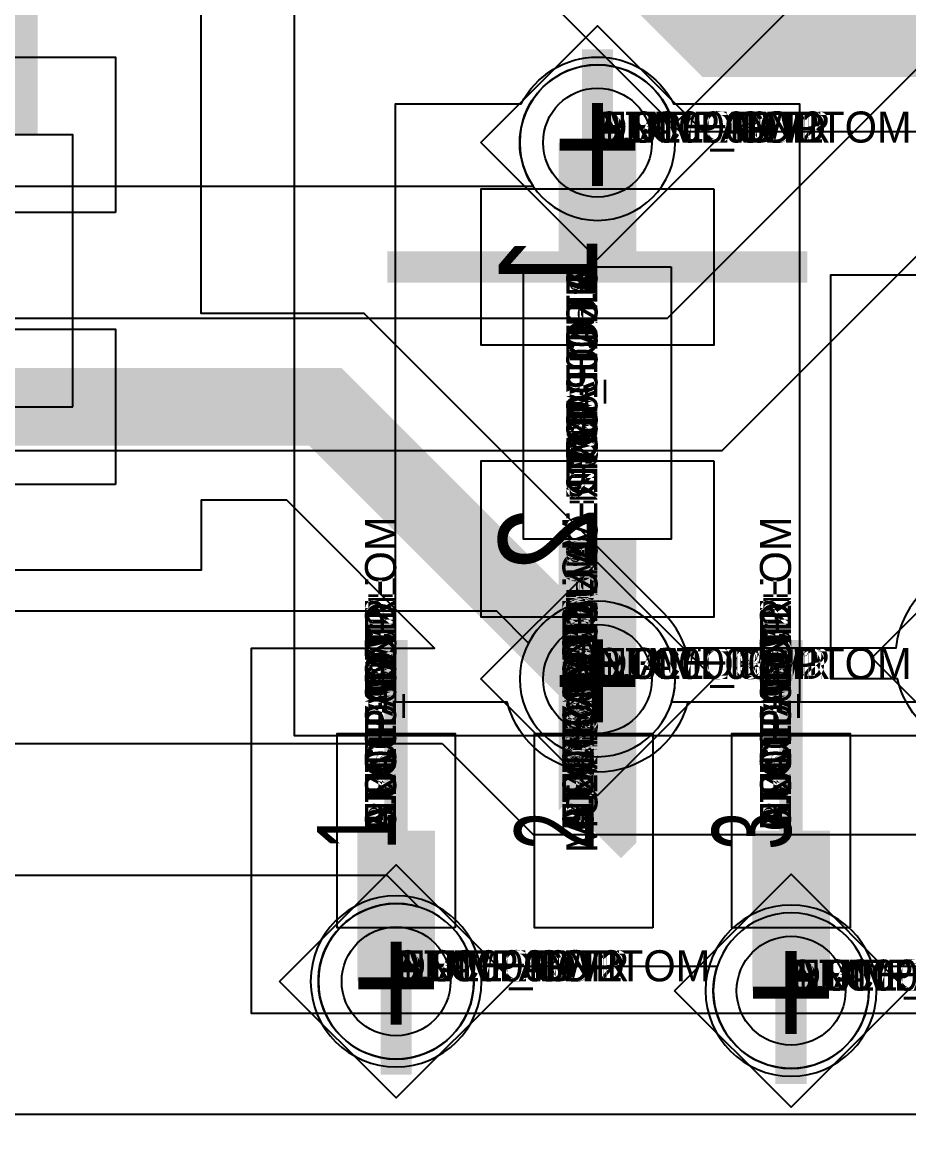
# Model space of a CAD drawing. Extents: x 0 to 323, y 0 to 320.
# Drawn here: x 97.61 to 103.32, y 215.17 to 222.28 of the extents above; entities that cross this region are included whole.
import ezdxf
from ezdxf.enums import TextEntityAlignment as Align

# ---------------------------------------------------------------- set-up
doc = ezdxf.new("R2010")
doc.units = 0
doc.header["$MEASUREMENT"] = 0
doc.layers.get('0').update_dxf_attribs({"linetype": 'CONTINUOUS'})
for name, color, linetype in [('CDN_FIGURES', 7, 'CONTINUOUS'), ('ETCH_BOTTOM', 7, 'CONTINUOUS'), ('ETCH_GND', 3, 'CONTINUOUS'), ('ETCH_INT1', 4, 'CONTINUOUS'), ('ETCH_INT2', 5, 'CONTINUOUS'), ('ETCH_PWR', 6, 'CONTINUOUS'), ('ETCH_TOP', 2, 'CONTINUOUS'), ('MANUFACTURING_NCLEGEND-1-6', 8, 'CONTINUOUS'), ('PACKAGE_GEOMETRY_ASSEMBLY_TOP', 11, 'CONTINUOUS'), ('PACKAGE_GEOMETRY_PIN_NUMBER', 9, 'CONTINUOUS')]:
    doc.layers.add(name, color=color, linetype=linetype)

# ---------------------------------------------------------------- blocks, each defined once
blk = doc.blocks.new('PAD_INFO')
for tag in ['SHAPE_TYPE', 'PAD_HEIGHT', 'PAD_LAYER', 'PAD_TYPE', 'PAD_WIDTH']:
    blk.add_attdef(tag, (0, 0), '', height=0.2)
at = {"flags": 2}
blk.add_attdef('CDN_TYPE', (0, 0), '', height=0.2, dxfattribs=at)
blk = doc.blocks.new('DRILL_INFO')
at = {"flags": 2}
blk.add_attdef('CDN_TYPE', (0, 0), '', height=0.2, dxfattribs=at)
for tag in ['FSHAPE', 'FCHAR', 'DRILL_HEIGHT', 'DIAMETER', 'PLATED', 'DRILL_WIDTH']:
    blk.add_attdef(tag, (0, 0), '', height=0.2)
blk = doc.blocks.new('VIA0700X0300')
at = {"layer": 'ETCH_BOTTOM'}
blk.add_circle((0, 0), 0.35, dxfattribs=at)
at = {"layer": 'ETCH_GND'}
blk.add_circle((0, 0), 0.35, dxfattribs=at)
at = {"layer": 'ETCH_INT1'}
blk.add_circle((0, 0), 0.35, dxfattribs=at)
at = {"layer": 'ETCH_INT2'}
blk.add_circle((0, 0), 0.35, dxfattribs=at)
at = {"layer": 'ETCH_PWR'}
blk.add_circle((0, 0), 0.35, dxfattribs=at)
at = {"layer": 'ETCH_TOP'}
blk.add_circle((0, 0), 0.35, dxfattribs=at)
ref = blk.add_blockref('PAD_INFO', (0, 0))
ref.add_attrib('PAD_LAYER', 'ETCH_TOP', (0, 0), dxfattribs={"height": 0.2})
ref.add_attrib('SHAPE_TYPE', 'NULL', (0, 0), dxfattribs={"height": 0.2})
ref.add_attrib('PAD_TYPE', 'ANTIPAD', (0, 0), dxfattribs={"height": 0.2})
ref.add_attrib('PAD_WIDTH', '0.000000', (0, 0), dxfattribs={"height": 0.2})
ref.add_attrib('PAD_HEIGHT', '0.000000', (0, 0), dxfattribs={"height": 0.2})
ref = blk.add_blockref('PAD_INFO', (0, 0))
ref.add_attrib('PAD_LAYER', 'ETCH_GND', (0, 0), dxfattribs={"height": 0.2})
ref.add_attrib('SHAPE_TYPE', 'NULL', (0, 0), dxfattribs={"height": 0.2})
ref.add_attrib('PAD_TYPE', 'ANTIPAD', (0, 0), dxfattribs={"height": 0.2})
ref.add_attrib('PAD_WIDTH', '0.000000', (0, 0), dxfattribs={"height": 0.2})
ref.add_attrib('PAD_HEIGHT', '0.000000', (0, 0), dxfattribs={"height": 0.2})
ref = blk.add_blockref('PAD_INFO', (0, 0))
ref.add_attrib('PAD_LAYER', 'ETCH_INT1', (0, 0), dxfattribs={"height": 0.2})
ref.add_attrib('SHAPE_TYPE', 'NULL', (0, 0), dxfattribs={"height": 0.2})
ref.add_attrib('PAD_TYPE', 'ANTIPAD', (0, 0), dxfattribs={"height": 0.2})
ref.add_attrib('PAD_WIDTH', '0.000000', (0, 0), dxfattribs={"height": 0.2})
ref.add_attrib('PAD_HEIGHT', '0.000000', (0, 0), dxfattribs={"height": 0.2})
ref = blk.add_blockref('PAD_INFO', (0, 0))
ref.add_attrib('PAD_LAYER', 'ETCH_INT2', (0, 0), dxfattribs={"height": 0.2})
ref.add_attrib('SHAPE_TYPE', 'NULL', (0, 0), dxfattribs={"height": 0.2})
ref.add_attrib('PAD_TYPE', 'ANTIPAD', (0, 0), dxfattribs={"height": 0.2})
ref.add_attrib('PAD_WIDTH', '0.000000', (0, 0), dxfattribs={"height": 0.2})
ref.add_attrib('PAD_HEIGHT', '0.000000', (0, 0), dxfattribs={"height": 0.2})
ref = blk.add_blockref('PAD_INFO', (0, 0))
ref.add_attrib('PAD_LAYER', 'ETCH_PWR', (0, 0), dxfattribs={"height": 0.2})
ref.add_attrib('SHAPE_TYPE', 'NULL', (0, 0), dxfattribs={"height": 0.2})
ref.add_attrib('PAD_TYPE', 'ANTIPAD', (0, 0), dxfattribs={"height": 0.2})
ref.add_attrib('PAD_WIDTH', '0.000000', (0, 0), dxfattribs={"height": 0.2})
ref.add_attrib('PAD_HEIGHT', '0.000000', (0, 0), dxfattribs={"height": 0.2})
ref = blk.add_blockref('PAD_INFO', (0, 0))
ref.add_attrib('PAD_LAYER', 'ETCH_BOTTOM', (0, 0), dxfattribs={"height": 0.2})
ref.add_attrib('SHAPE_TYPE', 'NULL', (0, 0), dxfattribs={"height": 0.2})
ref.add_attrib('PAD_TYPE', 'ANTIPAD', (0, 0), dxfattribs={"height": 0.2})
ref.add_attrib('PAD_WIDTH', '0.000000', (0, 0), dxfattribs={"height": 0.2})
ref.add_attrib('PAD_HEIGHT', '0.000000', (0, 0), dxfattribs={"height": 0.2})
ref = blk.add_blockref('PAD_INFO', (0, 0))
ref.add_attrib('PAD_LAYER', 'ETCH_TOP', (0, 0), dxfattribs={"height": 0.2})
ref.add_attrib('SHAPE_TYPE', 'NULL', (0, 0), dxfattribs={"height": 0.2})
ref.add_attrib('PAD_TYPE', 'THERMAL', (0, 0), dxfattribs={"height": 0.2})
ref.add_attrib('PAD_WIDTH', '0.000000', (0, 0), dxfattribs={"height": 0.2})
ref.add_attrib('PAD_HEIGHT', '0.000000', (0, 0), dxfattribs={"height": 0.2})
ref = blk.add_blockref('PAD_INFO', (0, 0))
ref.add_attrib('PAD_LAYER', 'ETCH_GND', (0, 0), dxfattribs={"height": 0.2})
ref.add_attrib('SHAPE_TYPE', 'NULL', (0, 0), dxfattribs={"height": 0.2})
ref.add_attrib('PAD_TYPE', 'THERMAL', (0, 0), dxfattribs={"height": 0.2})
ref.add_attrib('PAD_WIDTH', '0.000000', (0, 0), dxfattribs={"height": 0.2})
ref.add_attrib('PAD_HEIGHT', '0.000000', (0, 0), dxfattribs={"height": 0.2})
ref = blk.add_blockref('PAD_INFO', (0, 0))
ref.add_attrib('PAD_LAYER', 'ETCH_INT1', (0, 0), dxfattribs={"height": 0.2})
ref.add_attrib('SHAPE_TYPE', 'NULL', (0, 0), dxfattribs={"height": 0.2})
ref.add_attrib('PAD_TYPE', 'THERMAL', (0, 0), dxfattribs={"height": 0.2})
ref.add_attrib('PAD_WIDTH', '0.000000', (0, 0), dxfattribs={"height": 0.2})
ref.add_attrib('PAD_HEIGHT', '0.000000', (0, 0), dxfattribs={"height": 0.2})
ref = blk.add_blockref('PAD_INFO', (0, 0))
ref.add_attrib('PAD_LAYER', 'ETCH_INT2', (0, 0), dxfattribs={"height": 0.2})
ref.add_attrib('SHAPE_TYPE', 'NULL', (0, 0), dxfattribs={"height": 0.2})
ref.add_attrib('PAD_TYPE', 'THERMAL', (0, 0), dxfattribs={"height": 0.2})
ref.add_attrib('PAD_WIDTH', '0.000000', (0, 0), dxfattribs={"height": 0.2})
ref.add_attrib('PAD_HEIGHT', '0.000000', (0, 0), dxfattribs={"height": 0.2})
ref = blk.add_blockref('PAD_INFO', (0, 0))
ref.add_attrib('PAD_LAYER', 'ETCH_PWR', (0, 0), dxfattribs={"height": 0.2})
ref.add_attrib('SHAPE_TYPE', 'NULL', (0, 0), dxfattribs={"height": 0.2})
ref.add_attrib('PAD_TYPE', 'THERMAL', (0, 0), dxfattribs={"height": 0.2})
ref.add_attrib('PAD_WIDTH', '0.000000', (0, 0), dxfattribs={"height": 0.2})
ref.add_attrib('PAD_HEIGHT', '0.000000', (0, 0), dxfattribs={"height": 0.2})
ref = blk.add_blockref('PAD_INFO', (0, 0))
ref.add_attrib('PAD_LAYER', 'ETCH_BOTTOM', (0, 0), dxfattribs={"height": 0.2})
ref.add_attrib('SHAPE_TYPE', 'NULL', (0, 0), dxfattribs={"height": 0.2})
ref.add_attrib('PAD_TYPE', 'THERMAL', (0, 0), dxfattribs={"height": 0.2})
ref.add_attrib('PAD_WIDTH', '0.000000', (0, 0), dxfattribs={"height": 0.2})
ref.add_attrib('PAD_HEIGHT', '0.000000', (0, 0), dxfattribs={"height": 0.2})
ref = blk.add_blockref('PAD_INFO', (0, 0))
ref.add_attrib('PAD_LAYER', 'ETCH_TOP', (0, 0), dxfattribs={"height": 0.2})
ref.add_attrib('SHAPE_TYPE', 'CIRCLE', (0, 0), dxfattribs={"height": 0.2})
ref.add_attrib('PAD_TYPE', 'REGULAR', (0, 0), dxfattribs={"height": 0.2})
ref.add_attrib('PAD_WIDTH', '0.700000', (0, 0), dxfattribs={"height": 0.2})
ref.add_attrib('PAD_HEIGHT', '0.700000', (0, 0), dxfattribs={"height": 0.2})
ref = blk.add_blockref('PAD_INFO', (0, 0))
ref.add_attrib('PAD_LAYER', 'ETCH_GND', (0, 0), dxfattribs={"height": 0.2})
ref.add_attrib('SHAPE_TYPE', 'CIRCLE', (0, 0), dxfattribs={"height": 0.2})
ref.add_attrib('PAD_TYPE', 'REGULAR', (0, 0), dxfattribs={"height": 0.2})
ref.add_attrib('PAD_WIDTH', '0.700000', (0, 0), dxfattribs={"height": 0.2})
ref.add_attrib('PAD_HEIGHT', '0.700000', (0, 0), dxfattribs={"height": 0.2})
ref = blk.add_blockref('PAD_INFO', (0, 0))
ref.add_attrib('PAD_LAYER', 'ETCH_INT1', (0, 0), dxfattribs={"height": 0.2})
ref.add_attrib('SHAPE_TYPE', 'CIRCLE', (0, 0), dxfattribs={"height": 0.2})
ref.add_attrib('PAD_TYPE', 'REGULAR', (0, 0), dxfattribs={"height": 0.2})
ref.add_attrib('PAD_WIDTH', '0.700000', (0, 0), dxfattribs={"height": 0.2})
ref.add_attrib('PAD_HEIGHT', '0.700000', (0, 0), dxfattribs={"height": 0.2})
ref = blk.add_blockref('PAD_INFO', (0, 0))
ref.add_attrib('PAD_LAYER', 'ETCH_INT2', (0, 0), dxfattribs={"height": 0.2})
ref.add_attrib('SHAPE_TYPE', 'CIRCLE', (0, 0), dxfattribs={"height": 0.2})
ref.add_attrib('PAD_TYPE', 'REGULAR', (0, 0), dxfattribs={"height": 0.2})
ref.add_attrib('PAD_WIDTH', '0.700000', (0, 0), dxfattribs={"height": 0.2})
ref.add_attrib('PAD_HEIGHT', '0.700000', (0, 0), dxfattribs={"height": 0.2})
ref = blk.add_blockref('PAD_INFO', (0, 0))
ref.add_attrib('PAD_LAYER', 'ETCH_PWR', (0, 0), dxfattribs={"height": 0.2})
ref.add_attrib('SHAPE_TYPE', 'CIRCLE', (0, 0), dxfattribs={"height": 0.2})
ref.add_attrib('PAD_TYPE', 'REGULAR', (0, 0), dxfattribs={"height": 0.2})
ref.add_attrib('PAD_WIDTH', '0.700000', (0, 0), dxfattribs={"height": 0.2})
ref.add_attrib('PAD_HEIGHT', '0.700000', (0, 0), dxfattribs={"height": 0.2})
ref = blk.add_blockref('PAD_INFO', (0, 0))
ref.add_attrib('PAD_LAYER', 'ETCH_BOTTOM', (0, 0), dxfattribs={"height": 0.2})
ref.add_attrib('SHAPE_TYPE', 'CIRCLE', (0, 0), dxfattribs={"height": 0.2})
ref.add_attrib('PAD_TYPE', 'REGULAR', (0, 0), dxfattribs={"height": 0.2})
ref.add_attrib('PAD_WIDTH', '0.700000', (0, 0), dxfattribs={"height": 0.2})
ref.add_attrib('PAD_HEIGHT', '0.700000', (0, 0), dxfattribs={"height": 0.2})
ref = blk.add_blockref('DRILL_INFO', (0, 0))
ref.add_attrib('DIAMETER', '0.300000', (0, 0), dxfattribs={"height": 0.2})
ref.add_attrib('PLATED', 'PLATED', (0, 0), dxfattribs={"height": 0.2})
ref.add_attrib('FSHAPE', 'DIAMOND', (0, 0), dxfattribs={"height": 0.2})
ref.add_attrib('FCHAR', '+', (0, 0), dxfattribs={"height": 0.2})
ref.add_attrib('DRILL_WIDTH', '1.500000', (0, 0), dxfattribs={"height": 0.2})
ref.add_attrib('DRILL_HEIGHT', '1.500000', (0, 0), dxfattribs={"height": 0.2})
for tag in ['CDN_TYPE', 'PIN']:
    blk.add_attdef(tag, (0, 0), '', height=0.2)
at = {"flags": 2}
for tag in ['PSTKNAME', 'BBV']:
    blk.add_attdef(tag, (0, 0), '', height=0.2, dxfattribs=at)
blk = doc.blocks.new('FIGURE_DIAMOND')
at = {"layer": 'CDN_FIGURES'}
blk.add_lwpolyline([(-0.5, 0), (0, 0.5), (0.5, 0), (0, -0.5)], close=True, dxfattribs=at)
blk = doc.blocks.new('RC1000X1500TS')
at = {"layer": 'ETCH_TOP'}
blk.add_lwpolyline([(-0.5, -0.75), (-0.5, 0.75), (0.5, 0.75), (0.5, -0.75)], close=True, dxfattribs=at)
ref = blk.add_blockref('PAD_INFO', (0, 0))
ref.add_attrib('PAD_LAYER', 'ETCH_TOP', (0, 0), dxfattribs={"height": 0.2})
ref.add_attrib('SHAPE_TYPE', 'NULL', (0, 0), dxfattribs={"height": 0.2})
ref.add_attrib('PAD_TYPE', 'ANTIPAD', (0, 0), dxfattribs={"height": 0.2})
ref.add_attrib('PAD_WIDTH', '0.000000', (0, 0), dxfattribs={"height": 0.2})
ref.add_attrib('PAD_HEIGHT', '0.000000', (0, 0), dxfattribs={"height": 0.2})
ref = blk.add_blockref('PAD_INFO', (0, 0))
ref.add_attrib('PAD_LAYER', 'ETCH_GND', (0, 0), dxfattribs={"height": 0.2})
ref.add_attrib('SHAPE_TYPE', 'NULL', (0, 0), dxfattribs={"height": 0.2})
ref.add_attrib('PAD_TYPE', 'ANTIPAD', (0, 0), dxfattribs={"height": 0.2})
ref.add_attrib('PAD_WIDTH', '0.000000', (0, 0), dxfattribs={"height": 0.2})
ref.add_attrib('PAD_HEIGHT', '0.000000', (0, 0), dxfattribs={"height": 0.2})
ref = blk.add_blockref('PAD_INFO', (0, 0))
ref.add_attrib('PAD_LAYER', 'ETCH_INT1', (0, 0), dxfattribs={"height": 0.2})
ref.add_attrib('SHAPE_TYPE', 'NULL', (0, 0), dxfattribs={"height": 0.2})
ref.add_attrib('PAD_TYPE', 'ANTIPAD', (0, 0), dxfattribs={"height": 0.2})
ref.add_attrib('PAD_WIDTH', '0.000000', (0, 0), dxfattribs={"height": 0.2})
ref.add_attrib('PAD_HEIGHT', '0.000000', (0, 0), dxfattribs={"height": 0.2})
ref = blk.add_blockref('PAD_INFO', (0, 0))
ref.add_attrib('PAD_LAYER', 'ETCH_INT2', (0, 0), dxfattribs={"height": 0.2})
ref.add_attrib('SHAPE_TYPE', 'NULL', (0, 0), dxfattribs={"height": 0.2})
ref.add_attrib('PAD_TYPE', 'ANTIPAD', (0, 0), dxfattribs={"height": 0.2})
ref.add_attrib('PAD_WIDTH', '0.000000', (0, 0), dxfattribs={"height": 0.2})
ref.add_attrib('PAD_HEIGHT', '0.000000', (0, 0), dxfattribs={"height": 0.2})
ref = blk.add_blockref('PAD_INFO', (0, 0))
ref.add_attrib('PAD_LAYER', 'ETCH_PWR', (0, 0), dxfattribs={"height": 0.2})
ref.add_attrib('SHAPE_TYPE', 'NULL', (0, 0), dxfattribs={"height": 0.2})
ref.add_attrib('PAD_TYPE', 'ANTIPAD', (0, 0), dxfattribs={"height": 0.2})
ref.add_attrib('PAD_WIDTH', '0.000000', (0, 0), dxfattribs={"height": 0.2})
ref.add_attrib('PAD_HEIGHT', '0.000000', (0, 0), dxfattribs={"height": 0.2})
ref = blk.add_blockref('PAD_INFO', (0, 0))
ref.add_attrib('PAD_LAYER', 'ETCH_BOTTOM', (0, 0), dxfattribs={"height": 0.2})
ref.add_attrib('SHAPE_TYPE', 'NULL', (0, 0), dxfattribs={"height": 0.2})
ref.add_attrib('PAD_TYPE', 'ANTIPAD', (0, 0), dxfattribs={"height": 0.2})
ref.add_attrib('PAD_WIDTH', '0.000000', (0, 0), dxfattribs={"height": 0.2})
ref.add_attrib('PAD_HEIGHT', '0.000000', (0, 0), dxfattribs={"height": 0.2})
ref = blk.add_blockref('PAD_INFO', (0, 0))
ref.add_attrib('PAD_LAYER', 'ETCH_TOP', (0, 0), dxfattribs={"height": 0.2})
ref.add_attrib('SHAPE_TYPE', 'NULL', (0, 0), dxfattribs={"height": 0.2})
ref.add_attrib('PAD_TYPE', 'THERMAL', (0, 0), dxfattribs={"height": 0.2})
ref.add_attrib('PAD_WIDTH', '0.000000', (0, 0), dxfattribs={"height": 0.2})
ref.add_attrib('PAD_HEIGHT', '0.000000', (0, 0), dxfattribs={"height": 0.2})
ref = blk.add_blockref('PAD_INFO', (0, 0))
ref.add_attrib('PAD_LAYER', 'ETCH_GND', (0, 0), dxfattribs={"height": 0.2})
ref.add_attrib('SHAPE_TYPE', 'NULL', (0, 0), dxfattribs={"height": 0.2})
ref.add_attrib('PAD_TYPE', 'THERMAL', (0, 0), dxfattribs={"height": 0.2})
ref.add_attrib('PAD_WIDTH', '0.000000', (0, 0), dxfattribs={"height": 0.2})
ref.add_attrib('PAD_HEIGHT', '0.000000', (0, 0), dxfattribs={"height": 0.2})
ref = blk.add_blockref('PAD_INFO', (0, 0))
ref.add_attrib('PAD_LAYER', 'ETCH_INT1', (0, 0), dxfattribs={"height": 0.2})
ref.add_attrib('SHAPE_TYPE', 'NULL', (0, 0), dxfattribs={"height": 0.2})
ref.add_attrib('PAD_TYPE', 'THERMAL', (0, 0), dxfattribs={"height": 0.2})
ref.add_attrib('PAD_WIDTH', '0.000000', (0, 0), dxfattribs={"height": 0.2})
ref.add_attrib('PAD_HEIGHT', '0.000000', (0, 0), dxfattribs={"height": 0.2})
ref = blk.add_blockref('PAD_INFO', (0, 0))
ref.add_attrib('PAD_LAYER', 'ETCH_INT2', (0, 0), dxfattribs={"height": 0.2})
ref.add_attrib('SHAPE_TYPE', 'NULL', (0, 0), dxfattribs={"height": 0.2})
ref.add_attrib('PAD_TYPE', 'THERMAL', (0, 0), dxfattribs={"height": 0.2})
ref.add_attrib('PAD_WIDTH', '0.000000', (0, 0), dxfattribs={"height": 0.2})
ref.add_attrib('PAD_HEIGHT', '0.000000', (0, 0), dxfattribs={"height": 0.2})
ref = blk.add_blockref('PAD_INFO', (0, 0))
ref.add_attrib('PAD_LAYER', 'ETCH_PWR', (0, 0), dxfattribs={"height": 0.2})
ref.add_attrib('SHAPE_TYPE', 'NULL', (0, 0), dxfattribs={"height": 0.2})
ref.add_attrib('PAD_TYPE', 'THERMAL', (0, 0), dxfattribs={"height": 0.2})
ref.add_attrib('PAD_WIDTH', '0.000000', (0, 0), dxfattribs={"height": 0.2})
ref.add_attrib('PAD_HEIGHT', '0.000000', (0, 0), dxfattribs={"height": 0.2})
ref = blk.add_blockref('PAD_INFO', (0, 0))
ref.add_attrib('PAD_LAYER', 'ETCH_BOTTOM', (0, 0), dxfattribs={"height": 0.2})
ref.add_attrib('SHAPE_TYPE', 'NULL', (0, 0), dxfattribs={"height": 0.2})
ref.add_attrib('PAD_TYPE', 'THERMAL', (0, 0), dxfattribs={"height": 0.2})
ref.add_attrib('PAD_WIDTH', '0.000000', (0, 0), dxfattribs={"height": 0.2})
ref.add_attrib('PAD_HEIGHT', '0.000000', (0, 0), dxfattribs={"height": 0.2})
ref = blk.add_blockref('PAD_INFO', (0, 0))
ref.add_attrib('PAD_LAYER', 'ETCH_GND', (0, 0), dxfattribs={"height": 0.2})
ref.add_attrib('SHAPE_TYPE', 'NULL', (0, 0), dxfattribs={"height": 0.2})
ref.add_attrib('PAD_TYPE', 'REGULAR', (0, 0), dxfattribs={"height": 0.2})
ref.add_attrib('PAD_WIDTH', '0.000000', (0, 0), dxfattribs={"height": 0.2})
ref.add_attrib('PAD_HEIGHT', '0.000000', (0, 0), dxfattribs={"height": 0.2})
ref = blk.add_blockref('PAD_INFO', (0, 0))
ref.add_attrib('PAD_LAYER', 'ETCH_INT1', (0, 0), dxfattribs={"height": 0.2})
ref.add_attrib('SHAPE_TYPE', 'NULL', (0, 0), dxfattribs={"height": 0.2})
ref.add_attrib('PAD_TYPE', 'REGULAR', (0, 0), dxfattribs={"height": 0.2})
ref.add_attrib('PAD_WIDTH', '0.000000', (0, 0), dxfattribs={"height": 0.2})
ref.add_attrib('PAD_HEIGHT', '0.000000', (0, 0), dxfattribs={"height": 0.2})
ref = blk.add_blockref('PAD_INFO', (0, 0))
ref.add_attrib('PAD_LAYER', 'ETCH_INT2', (0, 0), dxfattribs={"height": 0.2})
ref.add_attrib('SHAPE_TYPE', 'NULL', (0, 0), dxfattribs={"height": 0.2})
ref.add_attrib('PAD_TYPE', 'REGULAR', (0, 0), dxfattribs={"height": 0.2})
ref.add_attrib('PAD_WIDTH', '0.000000', (0, 0), dxfattribs={"height": 0.2})
ref.add_attrib('PAD_HEIGHT', '0.000000', (0, 0), dxfattribs={"height": 0.2})
ref = blk.add_blockref('PAD_INFO', (0, 0))
ref.add_attrib('PAD_LAYER', 'ETCH_PWR', (0, 0), dxfattribs={"height": 0.2})
ref.add_attrib('SHAPE_TYPE', 'NULL', (0, 0), dxfattribs={"height": 0.2})
ref.add_attrib('PAD_TYPE', 'REGULAR', (0, 0), dxfattribs={"height": 0.2})
ref.add_attrib('PAD_WIDTH', '0.000000', (0, 0), dxfattribs={"height": 0.2})
ref.add_attrib('PAD_HEIGHT', '0.000000', (0, 0), dxfattribs={"height": 0.2})
ref = blk.add_blockref('PAD_INFO', (0, 0))
ref.add_attrib('PAD_LAYER', 'ETCH_BOTTOM', (0, 0), dxfattribs={"height": 0.2})
ref.add_attrib('SHAPE_TYPE', 'NULL', (0, 0), dxfattribs={"height": 0.2})
ref.add_attrib('PAD_TYPE', 'REGULAR', (0, 0), dxfattribs={"height": 0.2})
ref.add_attrib('PAD_WIDTH', '0.000000', (0, 0), dxfattribs={"height": 0.2})
ref.add_attrib('PAD_HEIGHT', '0.000000', (0, 0), dxfattribs={"height": 0.2})
ref = blk.add_blockref('DRILL_INFO', (0, 0))
ref.add_attrib('DIAMETER', '0.000000', (0, 0), dxfattribs={"height": 0.2})
ref.add_attrib('PLATED', 'PLATED', (0, 0), dxfattribs={"height": 0.2})
ref.add_attrib('FSHAPE', 'NULL', (0, 0), dxfattribs={"height": 0.2})
ref.add_attrib('DRILL_WIDTH', '0.000000', (0, 0), dxfattribs={"height": 0.2})
ref.add_attrib('DRILL_HEIGHT', '0.000000', (0, 0), dxfattribs={"height": 0.2})
ref = blk.add_blockref('PAD_INFO', (0, 0))
ref.add_attrib('PAD_LAYER', 'ETCH_TOP', (0, 0), dxfattribs={"height": 0.2})
ref.add_attrib('SHAPE_TYPE', 'RECTANGLE', (0, 0), dxfattribs={"height": 0.2})
ref.add_attrib('PAD_TYPE', 'REGULAR', (0, 0), dxfattribs={"height": 0.2})
ref.add_attrib('PAD_WIDTH', '1.000000', (0, 0), dxfattribs={"height": 0.2})
ref.add_attrib('PAD_HEIGHT', '1.500000', (0, 0), dxfattribs={"height": 0.2})
for tag in ['CDN_TYPE', 'PIN']:
    blk.add_attdef(tag, (0, 0), '', height=0.2)
at = {"flags": 2}
for tag in ['PSTKNAME', 'BBV']:
    blk.add_attdef(tag, (0, 0), '', height=0.2, dxfattribs=at)
blk = doc.blocks.new('F56')
at = {"layer": 'PACKAGE_GEOMETRY_ASSEMBLY_TOP'}
blk.add_lwpolyline([(0, -0.475), (1.75, -0.475), (1.75, 0.475), (0, 0.475)], close=True, dxfattribs=at)
at = {"layer": 'ETCH_TOP'}
ref = blk.add_blockref('RC1000X1500TS', (0, 0), dxfattribs=at)
ref.add_attrib('CDN_TYPE', 'PIN', (0, 0), dxfattribs={"height": 0.2})
ref.add_attrib('PIN', '1', (0, 0), dxfattribs={"height": 0.2})
ref = blk.add_blockref('RC1000X1500TS', (1.75, 0), dxfattribs=at)
ref.add_attrib('CDN_TYPE', 'PIN', (0, 0), dxfattribs={"height": 0.2})
ref.add_attrib('PIN', '2', (0, 0), dxfattribs={"height": 0.2})
at = {"flags": 2}
for tag in ['SYMBOL_TYPE', 'CDN_TYPE', 'REFDES']:
    blk.add_attdef(tag, (0, 0), '', height=0.2, dxfattribs=at)
blk = doc.blocks.new('RC1250X0760TS')
at = {"layer": 'ETCH_TOP'}
blk.add_lwpolyline([(-0.625, -0.38), (-0.625, 0.38), (0.625, 0.38), (0.625, -0.38)], close=True, dxfattribs=at)
ref = blk.add_blockref('PAD_INFO', (0, 0))
ref.add_attrib('PAD_LAYER', 'ETCH_TOP', (0, 0), dxfattribs={"height": 0.2})
ref.add_attrib('SHAPE_TYPE', 'NULL', (0, 0), dxfattribs={"height": 0.2})
ref.add_attrib('PAD_TYPE', 'ANTIPAD', (0, 0), dxfattribs={"height": 0.2})
ref.add_attrib('PAD_WIDTH', '0.000000', (0, 0), dxfattribs={"height": 0.2})
ref.add_attrib('PAD_HEIGHT', '0.000000', (0, 0), dxfattribs={"height": 0.2})
ref = blk.add_blockref('PAD_INFO', (0, 0))
ref.add_attrib('PAD_LAYER', 'ETCH_GND', (0, 0), dxfattribs={"height": 0.2})
ref.add_attrib('SHAPE_TYPE', 'NULL', (0, 0), dxfattribs={"height": 0.2})
ref.add_attrib('PAD_TYPE', 'ANTIPAD', (0, 0), dxfattribs={"height": 0.2})
ref.add_attrib('PAD_WIDTH', '0.000000', (0, 0), dxfattribs={"height": 0.2})
ref.add_attrib('PAD_HEIGHT', '0.000000', (0, 0), dxfattribs={"height": 0.2})
ref = blk.add_blockref('PAD_INFO', (0, 0))
ref.add_attrib('PAD_LAYER', 'ETCH_INT1', (0, 0), dxfattribs={"height": 0.2})
ref.add_attrib('SHAPE_TYPE', 'NULL', (0, 0), dxfattribs={"height": 0.2})
ref.add_attrib('PAD_TYPE', 'ANTIPAD', (0, 0), dxfattribs={"height": 0.2})
ref.add_attrib('PAD_WIDTH', '0.000000', (0, 0), dxfattribs={"height": 0.2})
ref.add_attrib('PAD_HEIGHT', '0.000000', (0, 0), dxfattribs={"height": 0.2})
ref = blk.add_blockref('PAD_INFO', (0, 0))
ref.add_attrib('PAD_LAYER', 'ETCH_INT2', (0, 0), dxfattribs={"height": 0.2})
ref.add_attrib('SHAPE_TYPE', 'NULL', (0, 0), dxfattribs={"height": 0.2})
ref.add_attrib('PAD_TYPE', 'ANTIPAD', (0, 0), dxfattribs={"height": 0.2})
ref.add_attrib('PAD_WIDTH', '0.000000', (0, 0), dxfattribs={"height": 0.2})
ref.add_attrib('PAD_HEIGHT', '0.000000', (0, 0), dxfattribs={"height": 0.2})
ref = blk.add_blockref('PAD_INFO', (0, 0))
ref.add_attrib('PAD_LAYER', 'ETCH_PWR', (0, 0), dxfattribs={"height": 0.2})
ref.add_attrib('SHAPE_TYPE', 'NULL', (0, 0), dxfattribs={"height": 0.2})
ref.add_attrib('PAD_TYPE', 'ANTIPAD', (0, 0), dxfattribs={"height": 0.2})
ref.add_attrib('PAD_WIDTH', '0.000000', (0, 0), dxfattribs={"height": 0.2})
ref.add_attrib('PAD_HEIGHT', '0.000000', (0, 0), dxfattribs={"height": 0.2})
ref = blk.add_blockref('PAD_INFO', (0, 0))
ref.add_attrib('PAD_LAYER', 'ETCH_BOTTOM', (0, 0), dxfattribs={"height": 0.2})
ref.add_attrib('SHAPE_TYPE', 'NULL', (0, 0), dxfattribs={"height": 0.2})
ref.add_attrib('PAD_TYPE', 'ANTIPAD', (0, 0), dxfattribs={"height": 0.2})
ref.add_attrib('PAD_WIDTH', '0.000000', (0, 0), dxfattribs={"height": 0.2})
ref.add_attrib('PAD_HEIGHT', '0.000000', (0, 0), dxfattribs={"height": 0.2})
ref = blk.add_blockref('PAD_INFO', (0, 0))
ref.add_attrib('PAD_LAYER', 'ETCH_TOP', (0, 0), dxfattribs={"height": 0.2})
ref.add_attrib('SHAPE_TYPE', 'NULL', (0, 0), dxfattribs={"height": 0.2})
ref.add_attrib('PAD_TYPE', 'THERMAL', (0, 0), dxfattribs={"height": 0.2})
ref.add_attrib('PAD_WIDTH', '0.000000', (0, 0), dxfattribs={"height": 0.2})
ref.add_attrib('PAD_HEIGHT', '0.000000', (0, 0), dxfattribs={"height": 0.2})
ref = blk.add_blockref('PAD_INFO', (0, 0))
ref.add_attrib('PAD_LAYER', 'ETCH_GND', (0, 0), dxfattribs={"height": 0.2})
ref.add_attrib('SHAPE_TYPE', 'NULL', (0, 0), dxfattribs={"height": 0.2})
ref.add_attrib('PAD_TYPE', 'THERMAL', (0, 0), dxfattribs={"height": 0.2})
ref.add_attrib('PAD_WIDTH', '0.000000', (0, 0), dxfattribs={"height": 0.2})
ref.add_attrib('PAD_HEIGHT', '0.000000', (0, 0), dxfattribs={"height": 0.2})
ref = blk.add_blockref('PAD_INFO', (0, 0))
ref.add_attrib('PAD_LAYER', 'ETCH_INT1', (0, 0), dxfattribs={"height": 0.2})
ref.add_attrib('SHAPE_TYPE', 'NULL', (0, 0), dxfattribs={"height": 0.2})
ref.add_attrib('PAD_TYPE', 'THERMAL', (0, 0), dxfattribs={"height": 0.2})
ref.add_attrib('PAD_WIDTH', '0.000000', (0, 0), dxfattribs={"height": 0.2})
ref.add_attrib('PAD_HEIGHT', '0.000000', (0, 0), dxfattribs={"height": 0.2})
ref = blk.add_blockref('PAD_INFO', (0, 0))
ref.add_attrib('PAD_LAYER', 'ETCH_INT2', (0, 0), dxfattribs={"height": 0.2})
ref.add_attrib('SHAPE_TYPE', 'NULL', (0, 0), dxfattribs={"height": 0.2})
ref.add_attrib('PAD_TYPE', 'THERMAL', (0, 0), dxfattribs={"height": 0.2})
ref.add_attrib('PAD_WIDTH', '0.000000', (0, 0), dxfattribs={"height": 0.2})
ref.add_attrib('PAD_HEIGHT', '0.000000', (0, 0), dxfattribs={"height": 0.2})
ref = blk.add_blockref('PAD_INFO', (0, 0))
ref.add_attrib('PAD_LAYER', 'ETCH_PWR', (0, 0), dxfattribs={"height": 0.2})
ref.add_attrib('SHAPE_TYPE', 'NULL', (0, 0), dxfattribs={"height": 0.2})
ref.add_attrib('PAD_TYPE', 'THERMAL', (0, 0), dxfattribs={"height": 0.2})
ref.add_attrib('PAD_WIDTH', '0.000000', (0, 0), dxfattribs={"height": 0.2})
ref.add_attrib('PAD_HEIGHT', '0.000000', (0, 0), dxfattribs={"height": 0.2})
ref = blk.add_blockref('PAD_INFO', (0, 0))
ref.add_attrib('PAD_LAYER', 'ETCH_BOTTOM', (0, 0), dxfattribs={"height": 0.2})
ref.add_attrib('SHAPE_TYPE', 'NULL', (0, 0), dxfattribs={"height": 0.2})
ref.add_attrib('PAD_TYPE', 'THERMAL', (0, 0), dxfattribs={"height": 0.2})
ref.add_attrib('PAD_WIDTH', '0.000000', (0, 0), dxfattribs={"height": 0.2})
ref.add_attrib('PAD_HEIGHT', '0.000000', (0, 0), dxfattribs={"height": 0.2})
ref = blk.add_blockref('PAD_INFO', (0, 0))
ref.add_attrib('PAD_LAYER', 'ETCH_TOP', (0, 0), dxfattribs={"height": 0.2})
ref.add_attrib('SHAPE_TYPE', 'RECTANGLE', (0, 0), dxfattribs={"height": 0.2})
ref.add_attrib('PAD_TYPE', 'REGULAR', (0, 0), dxfattribs={"height": 0.2})
ref.add_attrib('PAD_WIDTH', '1.250000', (0, 0), dxfattribs={"height": 0.2})
ref.add_attrib('PAD_HEIGHT', '0.760000', (0, 0), dxfattribs={"height": 0.2})
ref = blk.add_blockref('PAD_INFO', (0, 0))
ref.add_attrib('PAD_LAYER', 'ETCH_GND', (0, 0), dxfattribs={"height": 0.2})
ref.add_attrib('SHAPE_TYPE', 'NULL', (0, 0), dxfattribs={"height": 0.2})
ref.add_attrib('PAD_TYPE', 'REGULAR', (0, 0), dxfattribs={"height": 0.2})
ref.add_attrib('PAD_WIDTH', '0.000000', (0, 0), dxfattribs={"height": 0.2})
ref.add_attrib('PAD_HEIGHT', '0.000000', (0, 0), dxfattribs={"height": 0.2})
ref = blk.add_blockref('PAD_INFO', (0, 0))
ref.add_attrib('PAD_LAYER', 'ETCH_INT1', (0, 0), dxfattribs={"height": 0.2})
ref.add_attrib('SHAPE_TYPE', 'NULL', (0, 0), dxfattribs={"height": 0.2})
ref.add_attrib('PAD_TYPE', 'REGULAR', (0, 0), dxfattribs={"height": 0.2})
ref.add_attrib('PAD_WIDTH', '0.000000', (0, 0), dxfattribs={"height": 0.2})
ref.add_attrib('PAD_HEIGHT', '0.000000', (0, 0), dxfattribs={"height": 0.2})
ref = blk.add_blockref('PAD_INFO', (0, 0))
ref.add_attrib('PAD_LAYER', 'ETCH_INT2', (0, 0), dxfattribs={"height": 0.2})
ref.add_attrib('SHAPE_TYPE', 'NULL', (0, 0), dxfattribs={"height": 0.2})
ref.add_attrib('PAD_TYPE', 'REGULAR', (0, 0), dxfattribs={"height": 0.2})
ref.add_attrib('PAD_WIDTH', '0.000000', (0, 0), dxfattribs={"height": 0.2})
ref.add_attrib('PAD_HEIGHT', '0.000000', (0, 0), dxfattribs={"height": 0.2})
ref = blk.add_blockref('PAD_INFO', (0, 0))
ref.add_attrib('PAD_LAYER', 'ETCH_PWR', (0, 0), dxfattribs={"height": 0.2})
ref.add_attrib('SHAPE_TYPE', 'NULL', (0, 0), dxfattribs={"height": 0.2})
ref.add_attrib('PAD_TYPE', 'REGULAR', (0, 0), dxfattribs={"height": 0.2})
ref.add_attrib('PAD_WIDTH', '0.000000', (0, 0), dxfattribs={"height": 0.2})
ref.add_attrib('PAD_HEIGHT', '0.000000', (0, 0), dxfattribs={"height": 0.2})
ref = blk.add_blockref('PAD_INFO', (0, 0))
ref.add_attrib('PAD_LAYER', 'ETCH_BOTTOM', (0, 0), dxfattribs={"height": 0.2})
ref.add_attrib('SHAPE_TYPE', 'NULL', (0, 0), dxfattribs={"height": 0.2})
ref.add_attrib('PAD_TYPE', 'REGULAR', (0, 0), dxfattribs={"height": 0.2})
ref.add_attrib('PAD_WIDTH', '0.000000', (0, 0), dxfattribs={"height": 0.2})
ref.add_attrib('PAD_HEIGHT', '0.000000', (0, 0), dxfattribs={"height": 0.2})
ref = blk.add_blockref('DRILL_INFO', (0, 0))
ref.add_attrib('DIAMETER', '0.000000', (0, 0), dxfattribs={"height": 0.2})
ref.add_attrib('PLATED', 'PLATED', (0, 0), dxfattribs={"height": 0.2})
ref.add_attrib('FSHAPE', 'NULL', (0, 0), dxfattribs={"height": 0.2})
ref.add_attrib('DRILL_WIDTH', '0.000000', (0, 0), dxfattribs={"height": 0.2})
ref.add_attrib('DRILL_HEIGHT', '0.000000', (0, 0), dxfattribs={"height": 0.2})
for tag in ['CDN_TYPE', 'PIN']:
    blk.add_attdef(tag, (0, 0), '', height=0.2)
at = {"flags": 2}
for tag in ['PSTKNAME', 'BBV']:
    blk.add_attdef(tag, (0, 0), '', height=0.2, dxfattribs=at)
blk = doc.blocks.new('SO-16W')
at = {"layer": 'PACKAGE_GEOMETRY_ASSEMBLY_TOP'}
blk.add_lwpolyline([(-4.113, -5.1), (4.113, -5.1), (4.113, 5.1), (-4.113, 5.1)], close=True, dxfattribs=at)
at = {"layer": 'ETCH_TOP'}
ref = blk.add_blockref('RC1250X0760TS', (-4.726, 4.445), dxfattribs=at)
ref.add_attrib('CDN_TYPE', 'PIN', (0, 0), dxfattribs={"height": 0.2})
ref.add_attrib('PIN', '1', (0, 0), dxfattribs={"height": 0.2})
ref = blk.add_blockref('RC1250X0760TS', (4.596, 4.445), dxfattribs=at)
ref.add_attrib('CDN_TYPE', 'PIN', (0, 0), dxfattribs={"height": 0.2})
ref.add_attrib('PIN', '16', (0, 0), dxfattribs={"height": 0.2})
ref = blk.add_blockref('RC1250X0760TS', (-4.726, 3.175), dxfattribs=at)
ref.add_attrib('CDN_TYPE', 'PIN', (0, 0), dxfattribs={"height": 0.2})
ref.add_attrib('PIN', '2', (0, 0), dxfattribs={"height": 0.2})
ref = blk.add_blockref('RC1250X0760TS', (4.596, 3.175), dxfattribs=at)
ref.add_attrib('CDN_TYPE', 'PIN', (0, 0), dxfattribs={"height": 0.2})
ref.add_attrib('PIN', '15', (0, 0), dxfattribs={"height": 0.2})
ref = blk.add_blockref('RC1250X0760TS', (-4.726, 1.905), dxfattribs=at)
ref.add_attrib('CDN_TYPE', 'PIN', (0, 0), dxfattribs={"height": 0.2})
ref.add_attrib('PIN', '3', (0, 0), dxfattribs={"height": 0.2})
ref = blk.add_blockref('RC1250X0760TS', (4.596, 1.905), dxfattribs=at)
ref.add_attrib('CDN_TYPE', 'PIN', (0, 0), dxfattribs={"height": 0.2})
ref.add_attrib('PIN', '14', (0, 0), dxfattribs={"height": 0.2})
at = {"flags": 2}
for tag in ['SYMBOL_TYPE', 'CDN_TYPE', 'REFDES']:
    blk.add_attdef(tag, (0, 0), '', height=0.2, dxfattribs=at)

msp = doc.modelspace()

# ---------------------------------------------------------------- linework, layer by layer
at = {"layer": 'ETCH_BOTTOM'}
for points in [[(101.3126, 221.5055, 0.2, 0.2, 0), (101.3126, 222.1063, 0.2, 0.2, 0)], [(101.3126, 220.7055, 0.5, 0.5, 0), (101.3126, 221.5055, 0.5, 0.5, 0)], [(99.9618, 220.7055, 0.2, 0.2, 0), (101.3126, 220.7055, 0.2, 0.2, 0)], [(101.3126, 220.7055, 0.2, 0.2, 0), (102.6634, 220.7055, 0.2, 0.2, 0)], [(101.3126, 218.9555, 0.5, 0.5, 0), (101.3126, 218.0555, 0.5, 0.5, 0)], [(100.0176, 216.1105, 0.2, 0.2, 0), (100.0176, 216.7113, 0.2, 0.2, 0)], [(102.5576, 216.0505, 0.2, 0.2, 0), (102.5576, 216.6513, 0.2, 0.2, 0)], [(100.0176, 215.5097, 0.2, 0.2, 0), (100.0176, 216.1105, 0.2, 0.2, 0)], [(102.5576, 215.4497, 0.2, 0.2, 0), (102.5576, 216.0505, 0.2, 0.2, 0)]]:
    msp.add_lwpolyline(points, format="xyseb", dxfattribs=at)
for points in [[(101.8936, 217.9054, -0.774485), (100.7316, 217.9054), (100.0125, 217.9054), (100.0125, 221.7556), (100.8226, 221.7556, -0.612319), (101.8026, 221.7556), (102.6127, 221.7556), (102.6127, 217.9054)], [(104.2519, 217.7662, -0.588984), (103.2429, 218.0554), (102.8125, 218.0554), (102.8125, 220.6556), (106.6627, 220.6556), (106.6627, 219.8455, -0.612319), (106.6627, 218.8655), (106.6627, 218.0554), (104.4381, 218.0554, -0.12515), (104.2869, 217.8012)], [(100.5677, 216.1105, 1), (99.4675, 216.1105, 1)], [(103.1077, 216.0505, 1), (102.0075, 216.0505, 1)]]:
    msp.add_lwpolyline(points, format="xyb", close=True, dxfattribs=at)
at = {"layer": 'ETCH_GND'}
msp.add_lwpolyline([(101.8127, 218.0555, 1), (100.8125, 218.0555, 1)], format="xyb", close=True, dxfattribs=at)
at = {"layer": 'ETCH_INT1'}
for points in [[(101.8127, 221.5055, 1), (100.8125, 221.5055, 1)], [(101.8127, 218.0555, 1), (100.8125, 218.0555, 1)], [(100.5177, 216.1105, 1), (99.5175, 216.1105, 1)], [(103.0577, 216.0505, 1), (102.0575, 216.0505, 1)]]:
    msp.add_lwpolyline(points, format="xyb", close=True, dxfattribs=at)
at = {"layer": 'ETCH_INT2'}
for points in [[(101.8127, 221.5055, 1), (100.8125, 221.5055, 1)], [(101.8127, 218.0555, 1), (100.8125, 218.0555, 1)], [(100.5177, 216.1105, 1), (99.5175, 216.1105, 1)], [(103.0577, 216.0505, 1), (102.0575, 216.0505, 1)]]:
    msp.add_lwpolyline(points, format="xyb", close=True, dxfattribs=at)
at = {"layer": 'ETCH_PWR'}
for points in [[(79.9681, 221.2256), (88.3245, 221.2256, -0.0667), (88.5483, 221.2556), (89.3769, 221.2556, -0.0667), (89.6007, 221.2256), (100.8982, 221.2256, -1.205763), (101.8004, 221.6156), (103.2905, 223.1056), (111.8147, 223.1056), (112.4647, 222.4556), (118.3855, 222.4556, -1.291117), (119.3526, 222.5056), (166.8647, 222.5056)], [(77.2405, 219.5254), (88.4771, 219.5254, 1.277006), (89.4481, 219.5254), (102.1147, 219.5254), (103.9947, 221.4054), (111.1105, 221.4054), (111.7605, 220.7554), (119.629, 220.7554), (119.679, 220.8054), (124.0623, 220.8054, 2.997003), (124.6629, 220.8054), (166.1605, 220.8054)], [(128.429, 218.5056), (127.044, 219.8906), (121.7112, 219.8906), (120.7162, 218.8956), (106.609, 218.8956, 4.887887), (106.2162, 218.8956), (104.7448, 218.8956), (103.7548, 217.9056), (101.7897, 217.9056, 0.915475), (100.8692, 218.2868), (100.6647, 218.4913), (87.6605, 218.4913), (87.541, 218.3718, 0.915475), (86.6205, 217.9906), (84.9048, 217.9906, 1.175829)], [(138.8804, 216.8054), (127.7248, 216.8054), (126.731, 217.7992, -0.925199), (125.8138, 218.1904), (125.4617, 218.1904, -1.643726), (124.5735, 218.1904), (122.4154, 218.1904), (121.4204, 217.1954), (105.449, 217.1954), (104.459, 216.2054), (103.0331, 216.2054, -1.377485), (102.0821, 216.2054), (100.5462, 216.2054), (100.4963, 216.2553, -3.985557), (100.1624, 216.5892), (99.9605, 216.7911), (88.3647, 216.7911), (88.1926, 216.619, -4.602292), (87.8991, 216.3255), (87.864, 216.2904), (84.0012, 216.2904)]]:
    msp.add_lwpolyline(points, format="xyb", dxfattribs=at)
for points in [[(77.5926, 220.3755), (88.5183, 220.3755), (88.5483, 220.4055), (89.3769, 220.4055), (89.4069, 220.3755), (101.7626, 220.3755), (103.6426, 222.2555), (111.4626, 222.2555), (112.1126, 221.6055), (119.2769, 221.6055), (119.3269, 221.6555), (166.5126, 221.6555)], [(8.9926, 216.9255), (13.1426, 212.7755), (25.9826, 212.7755), (28.6026, 215.3955), (32.5195, 215.3955), (32.7595, 215.1555), (54.8626, 215.1555), (57.7526, 218.0455), (83.4483, 218.0455), (84.3533, 217.1405), (87.5119, 217.1405), (88.0126, 217.6412), (100.3126, 217.6412), (100.8983, 217.0555), (104.1069, 217.0555), (105.0969, 218.0455), (121.0683, 218.0455), (122.0633, 219.0405), (126.6919, 219.0405), (128.0769, 217.6555)]]:
    msp.add_lwpolyline(points, dxfattribs=at)
at = {"layer": 'ETCH_TOP'}
for points in [[(97.4626, 221.5555, 0.5, 0.5, 0), (97.4626, 227.6555, 0.5, 0.5, 0), (99.3126, 229.5055, 0.5, 0.5, 0)], [(108.9076, 217.0795, 0.5, 0.5, 0), (108.9076, 219.0605, 0.5, 0.5, 0), (105.7912, 222.1769, 0.5, 0.5, 0), (102.0912, 222.1769, 0.5, 0.5, 0), (100.0176, 224.2505, 0.5, 0.5, 0), (100.0176, 226.4015, 0.5, 0.5, 0)], [(97.4626, 219.8055, 0.5, 0.5, 0), (99.5626, 219.8055, 0.5, 0.5, 0), (101.3126, 218.0555, 0.5, 0.5, 0)], [(100.0176, 217.0795, 0.15, 0.15, 0), (100.0176, 218.3053, 0.15, 0.15, 0)], [(102.5576, 217.0795, 0.15, 0.15, 0), (102.5576, 218.3053, 0.15, 0.15, 0)], [(101.3126, 218.0555, 0.5, 0.5, 0), (101.3126, 217.1045, 0.5, 0.5, 0), (101.2876, 217.0795, 0.5, 0.5, 0)], [(100.0176, 217.0795, 0.5, 0.5, 0), (100.0176, 216.1105, 0.5, 0.5, 0)], [(102.5576, 217.0795, 0.5, 0.5, 0), (102.5576, 216.0505, 0.5, 0.5, 0)]]:
    msp.add_lwpolyline(points, format="xyseb", dxfattribs=at)
msp.add_lwpolyline([(101.8787, 218.2546, 0.11227), (101.7369, 218.4798), (99.8112, 220.4056), (98.7627, 220.4056), (98.7627, 222.6056), (98.0627, 222.6056), (98.0627, 227.4069), (99.1625, 228.5067), (99.1625, 228.2054), (103.0127, 228.2054), (103.0127, 228.9054), (103.4125, 228.9054), (103.4125, 227.5766), (99.0875, 227.5766), (99.0875, 225.2264), (99.4175, 225.2264), (99.4175, 224.0019), (101.8426, 221.5768), (105.5426, 221.5768), (108.3075, 218.8119), (108.3075, 218.2546), (104.4243, 218.2546, 0.898329), (103.2309, 218.2546)], format="xyb", close=True, dxfattribs=at)
for points in [[(106.0398, 222.777), (109.5077, 219.3091), (109.5077, 218.2546), (109.8377, 218.2546), (109.8377, 215.9044), (99.0875, 215.9044), (99.0875, 218.2546), (100.2648, 218.2546), (99.314, 219.2054), (98.7627, 219.2054), (98.7627, 218.7554), (96.1625, 218.7554)], [(84.9338, 215.3056), (85.8866, 215.3056), (85.9366, 215.2556), (86.0886, 215.2556), (86.1386, 215.3056), (87.0914, 215.3056), (87.1414, 215.2556), (140.2338, 215.2556)]]:
    msp.add_lwpolyline(points, dxfattribs=at)

# ---------------------------------------------------------------- block references
at = {"rotation": 90}
for name, p in [('SO-16W', (104.4626, 221.8055)), ('F56', (97.4626, 219.8055))]:
    msp.add_blockref(name, p, dxfattribs=at)
at = {"xscale": -1, "rotation": 90}
msp.add_blockref('F56', (101.3126, 220.7055), dxfattribs=at)
at = {"layer": 'ETCH_TOP'}
for p in [(101.3126, 221.5055), (101.3126, 218.0555), (100.0176, 216.1105), (102.5576, 216.0505)]:
    msp.add_blockref('VIA0700X0300', p, dxfattribs=at)
at = {"layer": 'MANUFACTURING_NCLEGEND-1-6', "xscale": 1.5, "yscale": 1.5}
for p in [(101.3126, 221.5055), (103.8276, 218.1905), (101.3126, 218.0555), (100.0176, 216.1105), (102.5576, 216.0505)]:
    msp.add_blockref('FIGURE_DIAMOND', p, dxfattribs=at)

# ---------------------------------------------------------------- texts
at = {"layer": 'MANUFACTURING_NCLEGEND-1-6'}
for p in [(101.3126, 221.5055), (101.3126, 218.0555), (100.0176, 216.1105), (102.5576, 216.0505)]:
    msp.add_text('+', height=0.75, dxfattribs=at).set_placement(p, align=Align.MIDDLE_CENTER)
at = {"layer": 'PACKAGE_GEOMETRY_PIN_NUMBER', "text_generation_flag": 2, "width": 0.88}
for s, p in [('1', (101.3126, 220.7055)), ('2', (101.3126, 218.9555))]:
    msp.add_text(s, height=0.635, rotation=90, dxfattribs=at).set_placement(p, align=Align.CENTER)
at = {"layer": 'PACKAGE_GEOMETRY_PIN_NUMBER', "width": 0.649606}
for s, p in [('1', (100.0176, 217.0795)), ('2', (101.2876, 217.0795)), ('3', (102.5576, 217.0795))]:
    msp.add_text(s, height=0.508, rotation=90, dxfattribs=at).set_placement(p, align=Align.CENTER)

doc.saveas('drawing.dxf')
